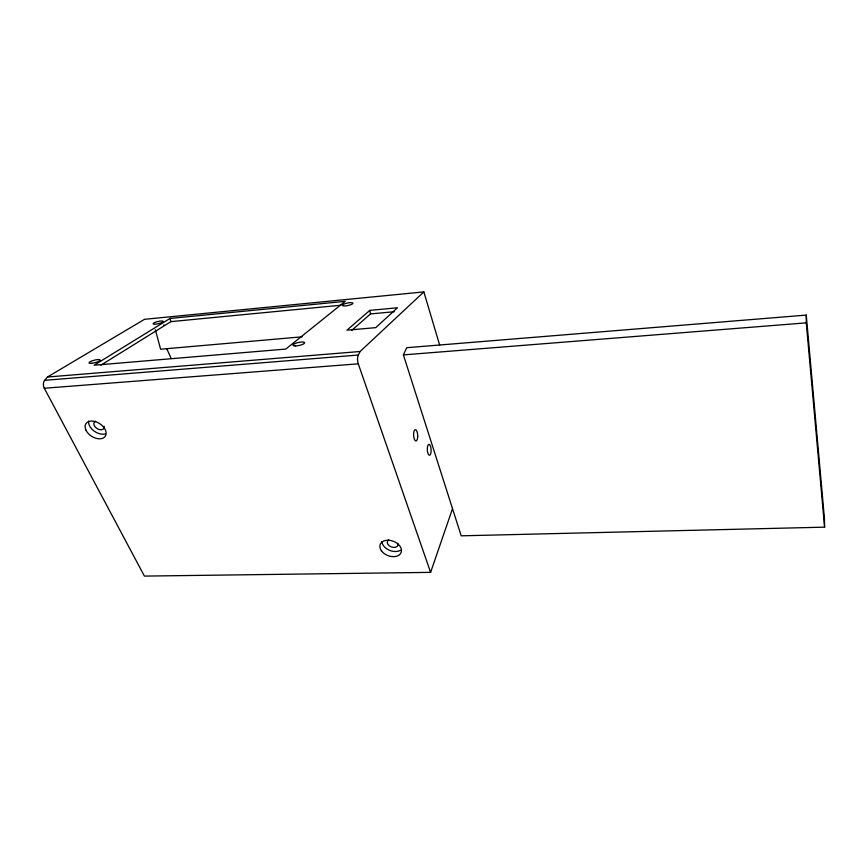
<?xml version="1.0" encoding="UTF-8"?>
<svg xmlns="http://www.w3.org/2000/svg" width="868" height="868" viewBox="0 0 868 868"><rect width="100%" height="100%" fill="white"/><g stroke="black" fill="none" stroke-linecap="round" stroke-linejoin="round"><path stroke-width="1.3" d="M439.675 345.117L423.855 291.898L144.544 319.305L47.469 377.016L44.669 380.314A5.696 3.678 83.9 0 0 44.311 388.256L144.413 576.102L430.604 572.37L452.467 508.8M403.392 354.893L406.712 347.699L806.253 315.084L824.437 518.576L824.6 527.158L461.201 535.827L403.392 354.893L806.274 322.853L806.253 315.084M430.604 572.37L358.278 363.822A6.304 2.495 85.3 0 1 358.31 355.045L360.122 351.497L423.855 291.898M351.681 330.415L370.527 313.923L394.202 311.731M369.801 310.386L346.929 330.187L375.736 327.637L397.435 307.782L369.801 310.386L370.527 313.923M100.894 365.178L170.909 321.637L340.549 305.265M170.063 318.437L94.124 365.222L285.811 349.066L345.214 301.348L170.063 318.437L170.909 321.637M302.259 336.806L160.623 349.229L155.361 329.807M47.469 377.016L360.122 351.497M44.669 380.314L358.31 355.045M44.311 388.256L358.278 363.822M166.656 348.469L171.104 358.321M806.274 322.853L824.6 527.158M163.976 324.892A5.197 1.118 -13.5 0 1 163.564 325.272M397.826 543.249A5.577 3.83 21.3 0 1 391.359 546.959A5.577 3.83 21.3 0 1 388.755 539.853M104.171 426.275A5.74 3.754 32.9 0 1 97.303 428.749A5.74 3.754 32.9 0 1 95.621 421.219M400.387 550.334A11.154 7.671 21.3 0 1 388.745 549.976A11.154 7.671 21.3 0 1 381.898 541.458M105.375 433.913A11.479 7.508 32.9 0 1 93.82 430.864A11.479 7.508 32.9 0 1 88.655 421.078M417.692 436.495L417.573 437.884A5.653 2.018 86.9 0 1 415.501 440.846L414.98 440.347A5.653 2.018 86.9 0 1 413.624 434.119L413.743 432.731A5.653 2.018 86.9 0 1 415.826 429.801L416.347 430.3A5.653 2.018 86.9 0 1 417.692 436.495M343.305 304.375L342.654 304.798A5.414 1.269 -11.6 0 0 348.014 305.514A5.414 1.269 -11.6 0 0 352.234 302.758A5.414 1.269 -11.6 0 0 343.305 304.375M162.696 322.061L161.969 322.473A5.197 1.107 -13.4 0 1 155.914 324.122L154.808 324.209A5.197 1.107 -13.4 0 1 154.059 322.853A5.197 1.107 -13.4 0 1 160.754 321.03A5.197 1.107 -13.4 0 1 162.696 322.061M295.185 345.952A5.978 1.541 -12.4 0 0 304.614 343.023A5.978 1.541 -12.4 0 0 296.693 342.947A5.978 1.541 -12.4 0 0 295.185 345.952M91.563 363.312A5.761 1.302 -14.4 0 0 100.189 360.155A5.761 1.302 -14.4 0 0 92.051 360.871A5.761 1.302 -14.4 0 0 91.563 363.312M85.889 429.986A11.534 7.508 32.8 0 0 103.932 437.602A11.534 7.508 32.8 0 0 97.021 422.217A11.534 7.508 32.8 0 0 85.889 429.986M381.388 550.735A11.208 7.671 21.3 0 0 400.105 554.142A11.208 7.671 21.3 0 0 390.502 540.46A11.208 7.671 21.3 0 0 381.388 550.735M427.533 446.575A5.501 1.899 87.2 0 0 429.259 455.266A5.501 1.899 87.2 0 0 430.853 447.573A5.501 1.899 87.2 0 0 427.533 446.575"/></g></svg>
